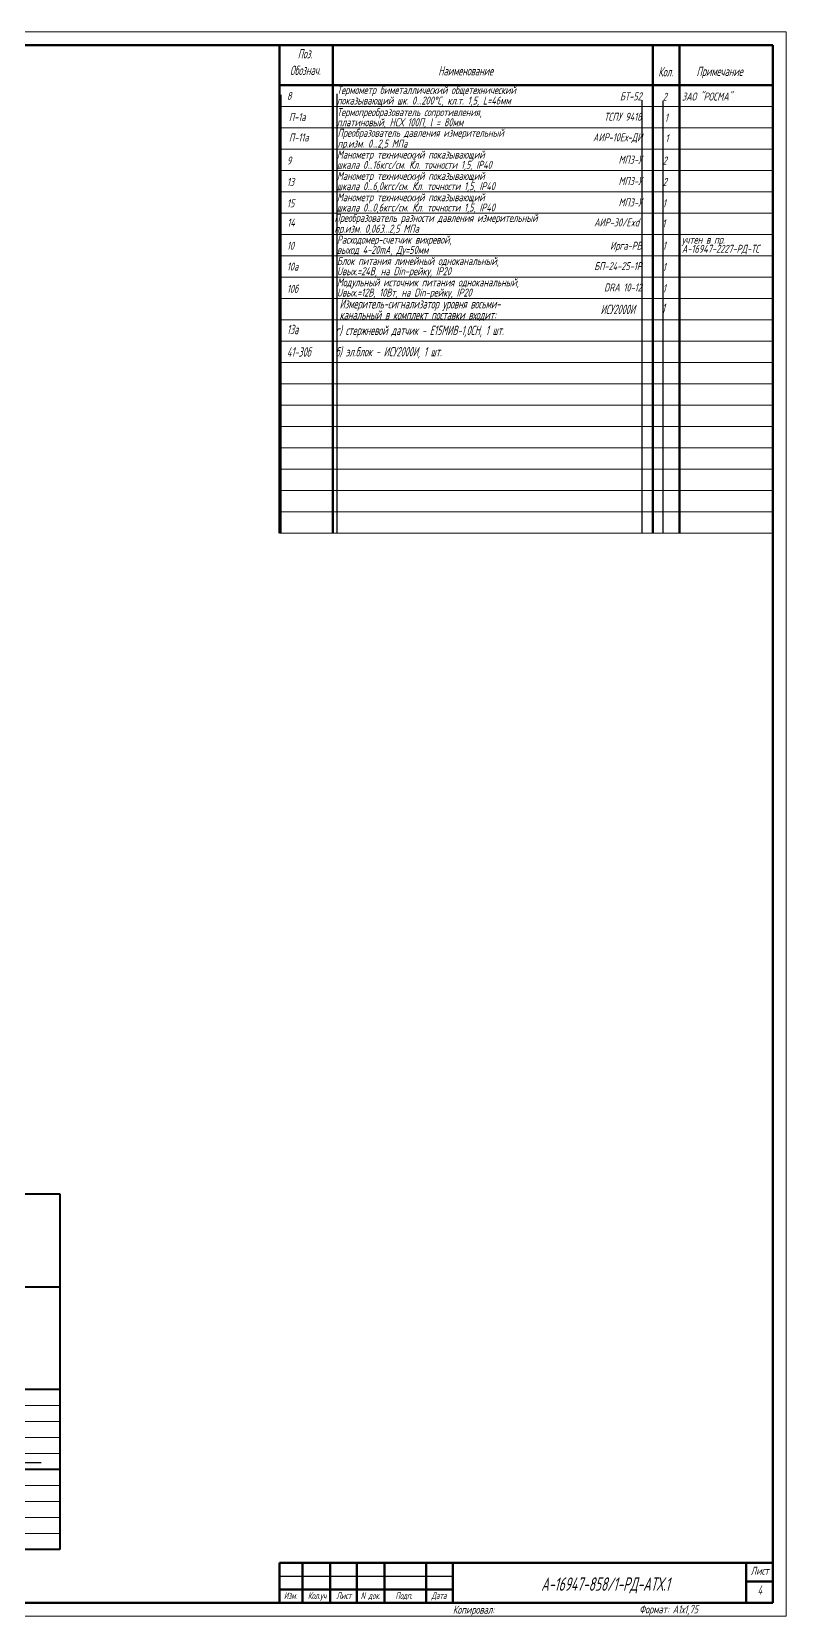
# Model space of a CAD drawing. Header units: millimetres. Extents: x -680 to 9204, y -4430 to 7779.
# Drawn here: x 4352 to 4635, y 4509 to 5103 of the extents above; entities that cross this region are included whole.
import ezdxf
from ezdxf.enums import TextEntityAlignment as Align

# ---------------------------------------------------------------- set-up
doc = ezdxf.new("R2010")
doc.units = ezdxf.units.MM
doc.layers.get('Defpoints').update_dxf_attribs({"color": 33})
for name, color, linetype, lineweight in [('Выноска', 137, 'Continuous', 20), ('Обводка', 6, 'Continuous', 25), ('Текст_КИП', 2, 'Continuous', 25), ('Толст.рамка', 7, 'Continuous', 60), ('Тонк.рамка', 10, 'Continuous', 20), ('Щиты_пульты', 5, 'Continuous', 40)]:
    doc.layers.add(name, color=color, linetype=linetype, lineweight=lineweight)
doc.layers.add('Слой М50', color=3, linetype='Continuous')
doc.styles.add('Simplex', font='simplex.shx', dxfattribs={"width": 0.7, "oblique": 15})

msp = doc.modelspace()

# ---------------------------------------------------------------- linework, layer by layer
at = {"lineweight": 60}
for p, q in [((4629.642, 4568.883), (4629.642, 4513.877)), ((4629.642, 4528.877), (4444.642, 4528.877)), ((4444.642, 4528.877), (4444.642, 4513.877)), ((4453.317, 4528.877), (4453.317, 4513.877)), ((4463.677, 4528.877), (4463.677, 4513.877)), ((4473.626, 4528.877), (4473.626, 4513.877)), ((4484.079, 4528.877), (4484.079, 4513.877)), ((4499.642, 4528.877), (4499.642, 4513.877)), ((4509.642, 4528.877), (4509.642, 4513.877)), ((4619.642, 4528.877), (4619.642, 4513.877)), ((4619.642, 4521.877), (4629.642, 4521.877)), ((4444.642, 4518.877), (4509.642, 4518.877)), ((4629.642, 4513.877), (4444.642, 4513.877))]:
    msp.add_line(p, q, dxfattribs=at)
msp.add_line((4018.5, 4566.569), (4355.384, 4566.569))
at = {"layer": 'Defpoints'}
for p, q in [((4445.115, 5079.22), (4445.115, 4914.883)), ((4466.191, 5079.556), (4466.191, 4914.883)), ((4580.435, 5077.18), (4580.435, 4914.883)), ((4588.315, 5076.975), (4588.315, 4914.883))]:
    msp.add_line(p, q, dxfattribs=at)
at = {"layer": 'Выноска'}
for p, q in [((4629.642, 5074.883), (4444.642, 5074.883)), ((4629.642, 5066.883), (4444.642, 5066.883)), ((4629.642, 5058.883), (4444.642, 5058.883)), ((4629.642, 5050.883), (4444.642, 5050.883)), ((4629.642, 5042.883), (4444.642, 5042.883)), ((4629.642, 5034.883), (4444.642, 5034.883)), ((4629.642, 5026.883), (4444.642, 5026.883)), ((4629.642, 5018.883), (4444.642, 5018.883)), ((4629.642, 5010.883), (4444.642, 5010.883)), ((4629.642, 5002.883), (4444.642, 5002.883)), ((4629.642, 4994.883), (4444.642, 4994.883)), ((4629.642, 4986.883), (4444.642, 4986.883)), ((4629.642, 4978.883), (4444.642, 4978.883)), ((4629.642, 4970.883), (4444.642, 4970.883)), ((4629.642, 4962.883), (4444.642, 4962.883)), ((4629.642, 4954.883), (4444.642, 4954.883)), ((4629.642, 4946.883), (4444.642, 4946.883)), ((4629.642, 4938.883), (4444.642, 4938.883)), ((4629.642, 4930.883), (4444.642, 4930.883)), ((4629.642, 4922.883), (4444.642, 4922.883)), ((4629.642, 4914.883), (4444.642, 4914.883)), ((3857.636, 4587.882), (4362.279, 4587.882)), ((3857.636, 4581.882), (4362.279, 4581.882)), ((3857.636, 4575.882), (4362.279, 4575.882)), ((3857.636, 4569.882), (4362.279, 4569.882)), ((3857.636, 4557.882), (4362.279, 4557.882)), ((3857.636, 4551.882), (4362.279, 4551.882)), ((3857.636, 4545.882), (4362.279, 4545.882)), ((3857.636, 4539.882), (4362.279, 4539.882))]:
    msp.add_line(p, q, dxfattribs=at)
at = {"layer": 'Обводка', "color": 155}
msp.add_line((4444.642, 4523.877), (4509.642, 4523.877), dxfattribs=at)
at = {"layer": 'Толст.рамка'}
for p, q in [((3813.642, 5097.877), (4629.642, 5097.877)), ((4629.642, 5097.877), (4629.642, 4513.877)), ((3813.642, 4513.877), (4629.642, 4513.877))]:
    msp.add_line(p, q, dxfattribs=at)
at = {"layer": 'Толст.рамка', "lineweight": 60}
for p, q in [((4444.642, 5097.877), (4444.642, 4914.883)), ((4464.642, 5097.877), (4464.642, 4914.883)), ((4584.642, 5097.877), (4584.642, 4914.883)), ((4594.642, 5097.877), (4594.642, 4914.883)), ((4629.642, 5082.877), (4444.642, 5082.877)), ((4444.642, 4513.883), (4629.642, 4513.877))]:
    msp.add_line(p, q, dxfattribs=at)
at = {"layer": 'Тонк.рамка'}
for p, q in [((3793.642, 5102.877), (4634.642, 5102.877)), ((4634.642, 5102.877), (4634.642, 4508.877)), ((4634.642, 4508.877), (3793.642, 4508.877))]:
    msp.add_line(p, q, dxfattribs=at)
at = {"layer": 'Щиты_пульты', "color": 5}
for p, q in [((3829.635, 4667.299), (4362.279, 4667.298)), ((4362.279, 4632.298), (3843.635, 4632.298)), ((4362.279, 4593.882), (3850.632, 4593.882)), ((4362.279, 4563.882), (3836.634, 4563.883)), ((4362.279, 4533.882), (3829.634, 4533.882))]:
    msp.add_line(p, q, dxfattribs=at)
at = {"layer": 'Щиты_пульты', "color": 5, "ltscale": 0.6}
msp.add_line((4362.279, 4667.298), (4362.279, 4533.879), dxfattribs=at)

# ---------------------------------------------------------------- texts
at = {"color": 3, "linetype": 'Continuous', "style": 'Simplex', "oblique": 15, "width": 0.6}
for s, p in [('Измеритель-сигнализатор уровня восьми-', (4467.175, 4999.114)), ('канальный в комплект поставки входит:', (4467.175, 4994.973)), ('ИСУ2000И', (4565.018, 4997.034)), ('13а', (4447.441, 4989.482)), ('41-30б', (4447.441, 4981.064))]:
    msp.add_text(s, height=3.5, dxfattribs=at).set_placement(p)
msp.add_text('1', height=3.5, dxfattribs=at).set_placement((4588.531, 4997.432), align=Align.CENTER)
at = {"layer": 'Defpoints', "style": 'Simplex', "oblique": 15, "width": 0.6}
msp.add_text('ЗАО "РОСМА"', height=3, dxfattribs=at).set_placement((4595.533, 5077.069))
at = {"layer": 'Слой М50', "style": 'Simplex', "oblique": 15, "width": 0.6}
for s, height, p in [('Термопреобразователь сопротивления,', 3, (4466.191, 5071.229)), ('пр.изм. 0...2,5 МПа', 3, (4466.434, 5059.443)), ('Преобразователь давления измерительный', 3, (4466.434, 5063.464)), ('Преобразователь разности давления измерительный', 3, (4465.265, 5031.566)), ('пр.изм. 0,063...2,5 МПа', 3, (4465.265, 5027.545)), ('б) эл.блок - ИСУ2000И, 1 шт.', 3.5, (4465.691, 4981.164))]:
    msp.add_text(s, height=height, dxfattribs=at).set_placement(p)
for s, p in [('П-1а', (4451.31, 5069.402)), ('1', (4589.642, 5069.164)), ('П-11а', (4451.891, 5061.729)), ('1', (4589.886, 5061.459)), ('14', (4449.008, 5029.831)), ('1', (4588.716, 5029.562))]:
    msp.add_text(s, height=3, dxfattribs=at).set_placement(p, align=Align.CENTER)
at = {"layer": 'Слой М50', "color": 1, "style": 'Simplex', "oblique": 15, "width": 0.6}
msp.add_text('платиновый, НСХ 100П, l = 80мм', height=3, dxfattribs=at).set_placement((4466.191, 5067.414))
at = {"layer": 'Слой М50', "style": 'Simplex', "oblique": 15, "width": 0.6}
for s, p in [('ТСПУ 9418', (4580.435, 5069.487)), ('АИР-10Ех-ДИ', (4580.678, 5061.782)), ('АИР-30/Exd', (4579.509, 5029.885))]:
    msp.add_text(s, height=3, dxfattribs=at).set_placement(p, align=Align.RIGHT)
at = {"layer": 'Слой М50', "color": 3, "style": 'Simplex', "oblique": 15, "width": 0.6}
msp.add_text('г) стержневой датчик - Е15МИВ-1,0СН, 1 шт.', height=3.5, dxfattribs=at).set_placement((4465.691, 4989.164))
at = {"layer": 'Текст_КИП', "style": 'Simplex', "oblique": 15, "width": 0.6}
for s, height, p in [('Поз.', 3.5, (4451.501, 5092.869)), ('Обознач. ', 3.5, (4448.585, 5086.652)), ('Наименование', 3.5, (4504.181, 5086.458)), ('Кол.', 3.5, (4586.646, 5086.069)), ('Примечание', 3.5, (4600.988, 5086.263)), ('А-16947-858/1-РД-АТХ.1', 5, (4542.763, 4518.457))]:
    msp.add_text(s, height=height, dxfattribs=at).set_placement(p)
at = {"layer": 'Текст_КИП', "color": 3, "style": 'Simplex', "oblique": 15, "width": 0.6}
for s, p in [('8', (4447.441, 5077.33)), ('Термометр биметаллический общетехнический', (4466.191, 5079.522)), ('2', (4588.315, 5076.982)), ('показывающий шк. 0...200%%DC, кл.т. 1,5, L=46мм', (4466.191, 5075.569)), ('9', (4447.441, 5053.045)), ('Манометр технический показывающий', (4466.191, 5055.311)), ('2', (4588.315, 5053.055)), ('шкала 0...16кгс/см. Кл. точности 1,5, IP40', (4466.191, 5051.47)), ('Манометр технический показывающий', (4466.191, 5047.311)), ('13', (4447.441, 5045.045)), ('шкала 0...6,0кгс/см. Кл. точности 1,5, IP40', (4466.191, 5043.47)), ('2', (4588.315, 5045.055)), ('15', (4447.441, 5037.045)), ('шкала 0...0,6кгс/см. Кл. точности 1,5, IP40', (4466.191, 5035.47)), ('Манометр технический показывающий', (4466.191, 5039.311)), ('1', (4588.315, 5037.055)), ('Расходомер-счетчик вихревой,', (4466.191, 5023.427)), ('учтен в пр.', (4595.515, 5023.426)), ('10', (4447.441, 5021.133)), ('выход 4-20mA, Ду=50мм', (4466.191, 5019.586)), ('1', (4588.315, 5021.17)), ('А-16947-2227-РД-ТС', (4595.515, 5019.985)), ('10а', (4447.441, 5013.335)), ('Блок питания линейный одноканальный,', (4466.191, 5015.427)), ('Uвых.=24В, на Din-рейку, IP20', (4466.191, 5011.586)), ('1', (4588.315, 5013.17)), ('10б', (4447.441, 5004.969)), ('Модульный источник питания одноканальный,', (4466.191, 5007.427)), ('1', (4588.315, 5005.17)), ('Uвых.=12В, 10Вт, на Din-рейку, IP20', (4466.191, 5003.586)), ('Копировал:', (4509.642, 4509.865)), ('Формат: А1х1,75', (4579.503, 4509.993))]:
    msp.add_text(s, height=3, dxfattribs=at).set_placement(p)
for s, p in [('БТ-52', (4580.435, 5077.145)), ('МП3-У', (4580.435, 5053.378)), ('МП3-У', (4580.435, 5045.378)), ('МП3-У', (4580.435, 5037.378)), ('Ирга-РВ', (4580.435, 5021.141)), ('БП-24-25-1Р', (4580.435, 5013.494)), ('DRA 10-12', (4580.435, 5005.494))]:
    msp.add_text(s, height=3, dxfattribs=at).set_placement(p, align=Align.RIGHT)
for s, height, p in [('2', 2, (4494.72, 5053.248)), ('2', 2, (4496.021, 5045.248)), ('2', 2, (4496.021, 5037.248)), ('Изм.', 2.5, (4448.785, 4515.382)), ('Кол.уч', 2.5, (4458.785, 4515.382)), ('Лист', 2.5, (4468.785, 4515.382)), ('N док.', 2.5, (4478.785, 4515.382)), ('Подп.', 2.5, (4491.285, 4515.382)), ('Дата', 2.5, (4504.437, 4515.382))]:
    msp.add_text(s, height=height, dxfattribs=at).set_placement(p, align=Align.CENTER)
at = {"layer": 'Текст_КИП', "style": 'Simplex', "oblique": 15, "width": 0.6}
for s, height, p in [('Лист', 3, (4624.665, 4524.449)), ('4', 3.5, (4624.665, 4516.978))]:
    msp.add_text(s, height=height, dxfattribs=at).set_placement(p, align=Align.CENTER)

doc.saveas('drawing.dxf')
